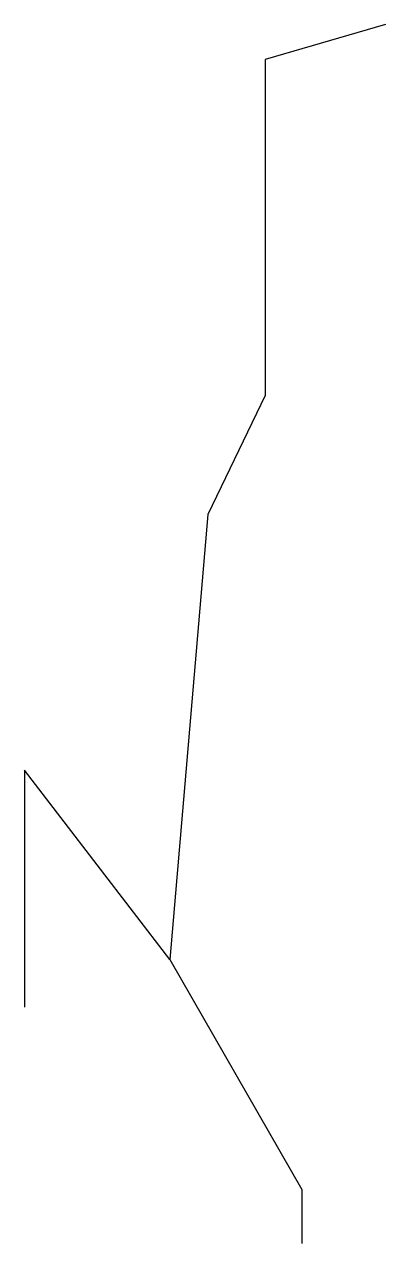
# Model space of a CAD drawing. Extents: x -10 to 10, y -33.8 to 33.8.
import ezdxf

# ---------------------------------------------------------------- set-up
doc = ezdxf.new("R2010")
doc.units = 0
doc.layers.add('CentreLine', color=5, linetype='CONTINUOUS')

msp = doc.modelspace()

# ---------------------------------------------------------------- linework, layer by layer
at = {"layer": 'CentreLine'}
for p, q in [((10.01, 33.77, 0.73), (3.33, 31.83, -3.28)), ((3.33, 31.83, -3.28), (3.33, 13.22, -3.28)), ((3.33, 13.22, -3.28), (0.15, 6.62, -0.41)), ((0.15, 6.62, -0.41), (-1.94, -18.04, 0.14)), ((-1.94, -18.04, 0.14), (-10.01, -7.55, -10.57)), ((-10.01, -7.55, -10.57), (-10.01, -20.68, 5.64)), ((-1.94, -18.04, 0.14), (5.36, -30.77, 10.57)), ((5.36, -30.77, 10.57), (5.36, -33.77, 10.57))]:
    msp.add_line(p, q, dxfattribs=at)

doc.saveas('drawing.dxf')
